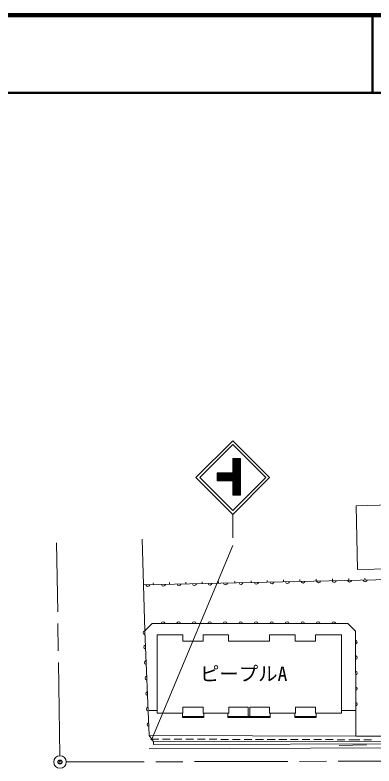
# Model space of a CAD drawing. Units: millimetres, scale not verified. Extents: x 40000 to 680000, y 20000 to 380000.
# Drawn here: x 462705 to 508920, y 283400 to 380000 of the extents above; entities that cross this region are included whole.
import ezdxf
from ezdxf.enums import TextEntityAlignment as Align

# ---------------------------------------------------------------- set-up
doc = ezdxf.new("R2010")
doc.units = ezdxf.units.MM
doc.header["$LTSCALE"] = 1000
doc.header["$PDMODE"] = 32
doc.header["$PDSIZE"] = 500
doc.linetypes.add('CHAIN', pattern=[18.5, 12, -1.5, 3.5, -1.5])
for name, color, linetype, lineweight in [('M-BGD', 7, 'Continuous', 13), ('M-BMK', 2, 'CHAIN', 13), ('M-BMK-SRVR', 3, 'Continuous', 13), ('M-STR-STRC', 7, 'Continuous', 13), ('M-TTL', 2, 'Continuous', 140), ('M-TTL-LINE', 7, 'Continuous', 50)]:
    doc.layers.add(name, color=color, linetype=linetype, lineweight=lineweight)
doc.layers.add('M-OTRS', color=6, linetype='Continuous')
doc.styles.add('ＭＳ ゴシック', font='')
doc.styles.get('ＭＳ ゴシック').set_extended_font_data('MS Gothic')

msp = doc.modelspace()

# ---------------------------------------------------------------- linework, layer by layer
at = {"layer": 'M-BGD'}
for p, q in [((526099, 317298), (506604, 316875)), ((506782, 308676), (506604, 316875)), ((479244, 306685), (479085, 312596)), ((490735, 311755), (480303, 286852)), ((526277, 309100), (506782, 308676)), ((479244, 306685), (530823, 307798)), ((490996, 306939), (490990, 307188)), ((493092, 306984), (493086, 307234)), ((495188, 307029), (495183, 307279)), ((497284, 307074), (497279, 307324)), ((499380, 307120), (499375, 307369)), ((501476, 307165), (501471, 307415)), ((503573, 307210), (503567, 307460)), ((505669, 307255), (505663, 307505)), ((507765, 307300), (507759, 307550)), ((479403, 300774), (479244, 306685)), ((480515, 306712), (480510, 306962)), ((482611, 306758), (482606, 307008)), ((484707, 306803), (484702, 307053)), ((486803, 306848), (486798, 307098)), ((488900, 306893), (488894, 307143)), ((479960, 287303), (479403, 300774)), ((480985, 290546), (479979, 290546)), ((495561, 289631), (495561, 290180)), ((504734, 290525), (506561, 290529)), ((506562, 289922), (506567, 287226)), ((486993, 289772), (484247, 289772)), ((495561, 289767), (490098, 289767)), ((501474, 289773), (498728, 289773)), ((506567, 287226), (479960, 287303)), ((506567, 287226), (515611, 287243)), ((480303, 286852), (480552, 286525)), ((481700, 286848), (482699, 286845)), ((483198, 286844), (484197, 286841)), ((484696, 286840), (485695, 286837)), ((486194, 286835), (487193, 286832)), ((487692, 286831), (488691, 286828)), ((489190, 286827), (490189, 286824)), ((490688, 286822), (491687, 286819)), ((492187, 286818), (493185, 286815)), ((493685, 286814), (494683, 286811)), ((495183, 286809), (496181, 286806)), ((496681, 286805), (497679, 286802)), ((498179, 286801), (499178, 286798)), ((499677, 286796), (500676, 286793)), ((501175, 286792), (502174, 286789)), ((502673, 286788), (503672, 286785)), ((504171, 286783), (505170, 286780)), ((505669, 286779), (506567, 286776)), ((506567, 286776), (507094, 286777)), ((507594, 286778), (508592, 286780)), ((479966, 285622), (521338, 285764))]:
    msp.add_line(p, q, dxfattribs=at)
for points in [[(479403, 300774), (480354, 301745), (505543, 301744), (506541, 300753), (506562, 289922)], [(480985, 290180), (480985, 300267), (484331, 300267), (484331, 299468), (486927, 299468), (486927, 300267), (490203, 300267), (490203, 299468), (495471, 299468)], [(495471, 299468), (495471, 299534), (495471, 300283), (498792, 300283), (498792, 299467), (501389, 299467), (501389, 300267), (504734, 300267), (504734, 290180)], [(480985, 290180), (484331, 290180), (484331, 290979), (486927, 290979), (486927, 290180), (490223, 290180), (490223, 290979), (492720, 290979), (492720, 289820), (492940, 289820), (492940, 290979), (495487, 290979), (495487, 290180), (498833, 290180), (498833, 290979), (501379, 290979), (501379, 290180), (504734, 290180)], [(484247, 290180), (484247, 289631), (486993, 289631), (486993, 290180)], [(490098, 290180), (490098, 289631), (495561, 289631)], [(498728, 290180), (498728, 289631), (501474, 289631), (501474, 290180)], [(479960, 287303), (480303, 286852), (481201, 286850)], [(515782, 286244), (515781, 286594), (480552, 286525)], [(515782, 286244), (480553, 286175), (480552, 286525)]]:
    msp.add_lwpolyline(points, dxfattribs=at)
for radius in [100, 90, 80, 70, 60, 50, 40, 30, 20, 10]:
    msp.add_circle((480303, 286852), radius, dxfattribs=at)
for centre, start, end in [((503779, 307271), 193.91685, 348.55608), ((505776, 307314), 193.91685, 348.55608), ((507773, 307357), 193.91685, 348.55608), ((479816, 306754), 193.91685, 348.55608), ((481812, 306797), 193.91685, 348.55608), ((483809, 306840), 193.91685, 348.55608), ((485806, 306883), 193.91685, 348.55608), ((487803, 306926), 193.91685, 348.55608), ((489800, 306969), 193.91685, 348.55608), ((491797, 307012), 193.91685, 348.55608), ((493794, 307055), 193.91685, 348.55608), ((495791, 307098), 193.91685, 348.55608), ((497788, 307141), 193.91685, 348.55608), ((499785, 307184), 193.91685, 348.55608), ((499785, 307184), 193.91685, 348.55608), ((501782, 307228), 193.91685, 348.55608), ((481766, 301689), 12.67877, 167.318), ((483764, 301688), 12.67877, 167.318), ((485761, 301688), 12.67877, 167.318), ((487759, 301688), 12.67877, 167.318), ((489756, 301688), 12.67877, 167.318), ((491754, 301688), 12.67877, 167.318), ((493751, 301688), 12.67877, 167.318), ((495749, 301688), 12.67877, 167.318), ((497746, 301688), 12.67877, 167.318), ((499744, 301688), 12.67877, 167.318), ((501741, 301688), 12.67877, 167.318), ((503738, 301688), 12.67877, 167.318), ((479470, 300527), 105.04638, 259.68562), ((506487, 299340), 282.79241, 77.43164), ((479546, 298695), 105.04638, 259.68562), ((506491, 297342), 282.79241, 77.43164), ((479628, 296700), 105.04638, 259.68562), ((479710, 294704), 105.04638, 259.68562), ((506495, 295345), 282.79241, 77.43164), ((479793, 292708), 105.04638, 259.68562), ((506499, 293348), 282.79241, 77.43164), ((479875, 290712), 105.04638, 259.68562), ((506503, 291350), 282.79241, 77.43164), ((479958, 288717), 105.04638, 259.68562)]:
    msp.add_arc(centre, 256, start, end, dxfattribs=at)
at = {"layer": 'M-BMK'}
for p, q in [((468478, 284715), (468065, 312112)), ((507945, 286101), (504445, 286047)), ((534821, 284082), (469290, 283917))]:
    msp.add_line(p, q, dxfattribs=at)
at = {"layer": 'M-BMK-SRVR'}
msp.add_circle((468490, 283915), 800, dxfattribs=at)
at = {"layer": 'M-OTRS'}
msp.add_point((468490, 283915), dxfattribs=at)
at = {"layer": 'M-STR-STRC'}
for p, q in [((485998, 320493), (490736, 325231)), ((486493, 320493), (490736, 324736)), ((490736, 325231), (495474, 320493)), ((490736, 324736), (494979, 320493)), ((491737, 322949), (490737, 322949)), ((490737, 322949), (490737, 321089)), ((491685, 322949), (490737, 322002)), ((491544, 322949), (490737, 322143)), ((491402, 322949), (490737, 322285)), ((491261, 322949), (490737, 322426)), ((491119, 322949), (490737, 322567)), ((490978, 322949), (490737, 322709)), ((490836, 322949), (490737, 322850)), ((491737, 322860), (490737, 321860)), ((491737, 321839), (490737, 322840)), ((491737, 322718), (490737, 321719)), ((491737, 321698), (490737, 322698)), ((491737, 321980), (490770, 322949)), ((491737, 322122), (490911, 322949)), ((491737, 322263), (491053, 322949)), ((491737, 322405), (491194, 322949)), ((491737, 322546), (491335, 322949)), ((491737, 322688), (491477, 322949)), ((491737, 322829), (491618, 322949)), ((491737, 322949), (491736, 318229)), ((491737, 322011), (489813, 320090)), ((491737, 321870), (489955, 320090)), ((491737, 321728), (490096, 320089)), ((491737, 322577), (490737, 321578)), ((491737, 322577), (490737, 321578)), ((491737, 321556), (490737, 322557)), ((491737, 322435), (490737, 321436)), ((491737, 321415), (490737, 322415)), ((491737, 322294), (490737, 321295)), ((491737, 321273), (490737, 322274)), ((491737, 322153), (490737, 321153)), ((491737, 321132), (490737, 322133)), ((491737, 320990), (490737, 321991)), ((491737, 320849), (490737, 321850)), ((491737, 320707), (490737, 321708)), ((488737, 321090), (488737, 320090)), ((490737, 321089), (488737, 321090)), ((489683, 321090), (488737, 320145)), ((489541, 321090), (488737, 320286)), ((489400, 321090), (488737, 320428)), ((489258, 321090), (488737, 320569)), ((489117, 321090), (488737, 320711)), ((488975, 321090), (488737, 320852)), ((489668, 320090), (488737, 321022)), ((489527, 320090), (488737, 320880)), ((489385, 320090), (488737, 320739)), ((489809, 320090), (488810, 321090)), ((489824, 321090), (488823, 320090)), ((489951, 320090), (488951, 321090)), ((489965, 321090), (488965, 320090)), ((490092, 320089), (489093, 321090)), ((490107, 321089), (489106, 320090)), ((490234, 320089), (489234, 321090)), ((490248, 321089), (489248, 320090)), ((490248, 321089), (489248, 320090)), ((490375, 320089), (489376, 321090)), ((490390, 321089), (489389, 320090)), ((490517, 320089), (489517, 321090)), ((490531, 321089), (489531, 320090)), ((490658, 320089), (489658, 321090)), ((490673, 321089), (489672, 320090)), ((491736, 319151), (489800, 321090)), ((491736, 319293), (489941, 321090)), ((491736, 319434), (490083, 321090)), ((491736, 319575), (490224, 321089)), ((491737, 321587), (490238, 320089)), ((491737, 319717), (490366, 321089)), ((491737, 321446), (490379, 320089)), ((491737, 319858), (490507, 321089)), ((491737, 321304), (490521, 320089)), ((491737, 320000), (490649, 321089)), ((491737, 321163), (490662, 320089)), ((491737, 320566), (490737, 321567)), ((491737, 320424), (490737, 321425)), ((491737, 320283), (490737, 321284)), ((491737, 320141), (490737, 321142)), ((491737, 321022), (490737, 320022)), ((491737, 320880), (490737, 319881)), ((491737, 320739), (490737, 319740)), ((485998, 320493), (490736, 315755)), ((486493, 320493), (490736, 316250)), ((489244, 320090), (488737, 320597)), ((489102, 320090), (488737, 320456)), ((488961, 320090), (488737, 320315)), ((488819, 320090), (488737, 320173)), ((490737, 320089), (488737, 320090)), ((491737, 320597), (490736, 319598)), ((490736, 316250), (494979, 320493)), ((490736, 315755), (495474, 320493)), ((491737, 320456), (490736, 319457)), ((491737, 320315), (490736, 319316)), ((491737, 320173), (490736, 319174)), ((490737, 320089), (490736, 318229)), ((491737, 320032), (490736, 319033)), ((491737, 319891), (490736, 318891)), ((491737, 319749), (490736, 318750)), ((491736, 319010), (490737, 320010)), ((491736, 318868), (490737, 319869)), ((491736, 319608), (490736, 318609)), ((491736, 318585), (490736, 319586)), ((491736, 319466), (490736, 318467)), ((491736, 318444), (490736, 319445)), ((491736, 319325), (490736, 318326)), ((491736, 318302), (490736, 319303)), ((491668, 318229), (490736, 319162)), ((491527, 318229), (490736, 319020)), ((491386, 318229), (490736, 318879)), ((491736, 318727), (490737, 319728)), ((491736, 319184), (490780, 318229)), ((491736, 319042), (490922, 318229)), ((491736, 318901), (491063, 318229)), ((491244, 318229), (490736, 318737)), ((491103, 318229), (490736, 318596)), ((490961, 318229), (490736, 318454)), ((490820, 318229), (490736, 318313)), ((491736, 318229), (490736, 318229)), ((491736, 318759), (491205, 318229)), ((491736, 318618), (491346, 318229)), ((491736, 318477), (491488, 318229)), ((491736, 318335), (491629, 318229)), ((490736, 315755), (490736, 312755))]:
    msp.add_line(p, q, dxfattribs=at)
at = {"layer": 'M-TTL'}
msp.add_line((680000, 380000), (40000, 380000), dxfattribs=at)
at = {"layer": 'M-TTL-LINE'}
for p, q in [((508747, 380000), (508747, 370000)), ((40000, 370000), (680000, 370000))]:
    msp.add_line(p, q, dxfattribs=at)

# ---------------------------------------------------------------- texts
at = {"layer": 'M-BGD', "style": 'ＭＳ ゴシック'}
msp.add_text('ピープルA', height=1831, dxfattribs=at).set_placement((492141, 293802), align=Align.BOTTOM_CENTER)

doc.saveas('drawing.dxf')
